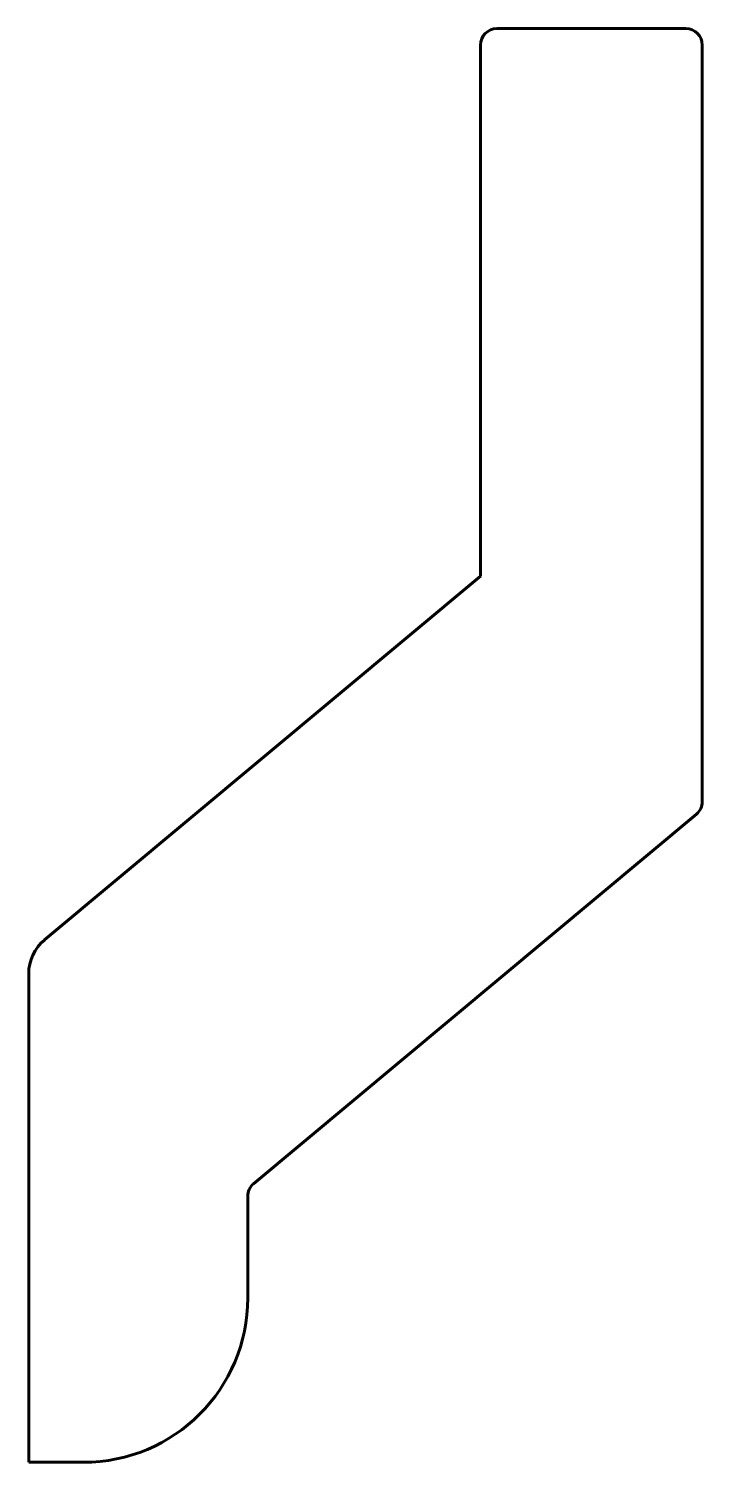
# Model space of a CAD drawing. Header units: millimetres. Extents: x 0 to 246, y 0 to 524.
import ezdxf

# ---------------------------------------------------------------- set-up
doc = ezdxf.new("R2010")
doc.units = ezdxf.units.MM
doc.linetypes.add('K5LT_BASIC', pattern=[0])

msp = doc.modelspace()

# ---------------------------------------------------------------- linework, layer by layer
at = {"color": 150, "linetype": 'K5LT_BASIC', "lineweight": 60, "true_color": 0x0080ff}
for p, q in [((171, 523.83), (240, 523.83)), ((165, 323.83), (165, 517.83)), ((246, 517.83), (246, 241.42)), ((5.74, 190.85), (165, 323.83)), ((243.85, 236.81), (82.15, 101.8)), ((0, 0), (0, 178.56)), ((80, 97.19), (80, 60)), ((20, 0), (0, 0))]:
    msp.add_line(p, q, dxfattribs=at)
for centre, radius, start, end in [((171, 517.83), 6, 90, 180), ((240, 517.83), 6, 0, 90), ((240, 241.42), 6, 309.8621, 0), ((16, 178.56), 16, 129.8621, 180), ((86, 97.19), 6, 129.8621, 180), ((20, 60), 60, 270, 0)]:
    msp.add_arc(centre, radius, start, end, dxfattribs=at)

doc.saveas('drawing.dxf')
